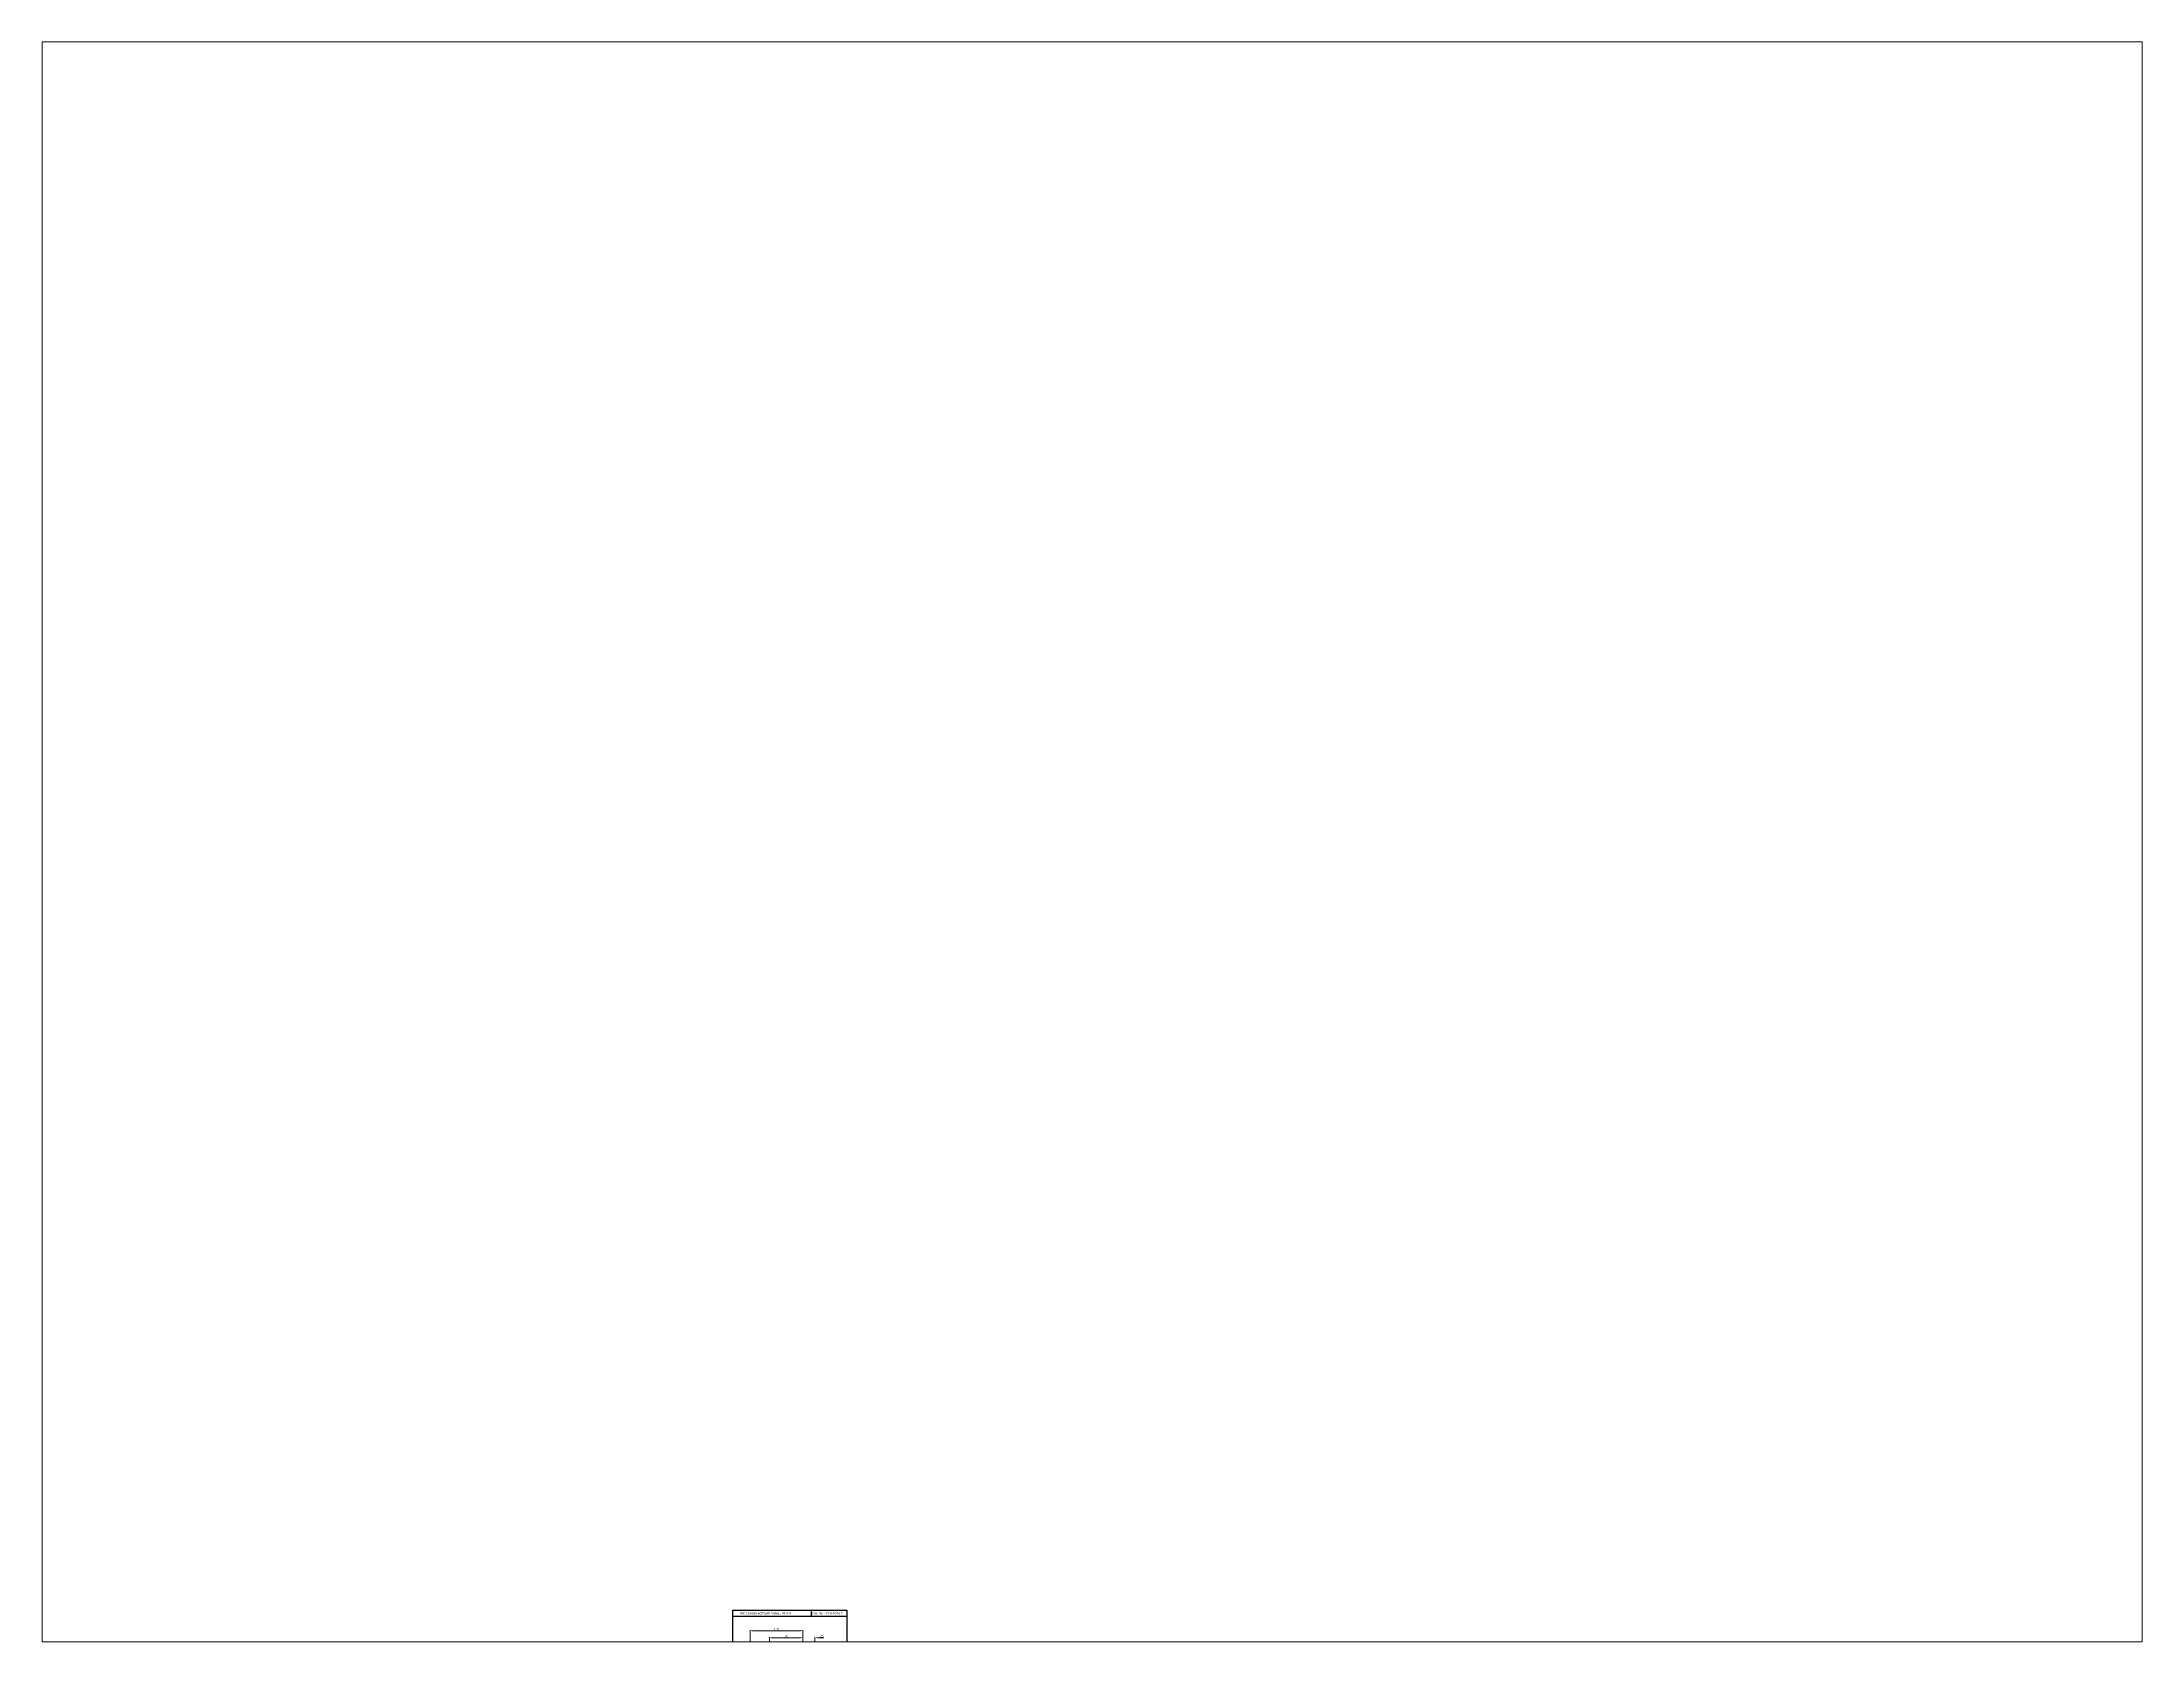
# Paper-space layout 'Layout1' of a CAD drawing. Header units: inches. Extents: x 1.05 to 9.45, y 0.8 to 7.2.
# The model-space entities are those that its viewports show. They can reach past a viewport. Long polylines and large blocks are cut down to what shows.
import ezdxf

# ---------------------------------------------------------------- set-up
doc = ezdxf.new("R2010")
doc.units = ezdxf.units.IN
doc.header["$MEASUREMENT"] = 0
doc.styles.get("Standard").update_dxf_attribs({"font": 'SEGOEUI.TTF'})
doc.dimstyles.get("Standard").update_dxf_attribs({"dimtxt": 3, "dimasz": 3, "dimexe": 1, "dimexo": 2, "dimgap": 0.8, "dimtad": 1, "dimdec": 8, "dimdsep": 46, "dimtxsty": 'Standard', "dimcen": 0, "dimadec": 0, "dimazin": 2, "dimtfac": 1, "dimtdec": 8, "dimtmove": 0, "dimatfit": 1, "dimfxl": 0, "dimtolj": 1, "dimtzin": 0, "dimlwd": 9, "dimlwe": 9, "dimarcsym": 0})

# ---------------------------------------------------------------- blocks, each defined once
blk = doc.blocks.new('*D2')
at = {"color": 0, "lineweight": 9, "transparency": 16777216}
for p, q in [((7004.8, 919.5), (6999.8, 919.5)), ((7009.8, 884.2), (7009.8, 920.5)), ((7034.8, 884.2), (7034.8, 920.5)), ((7039.8, 919.5), (7053.3, 919.5))]:
    blk.add_line(p, q, dxfattribs=at)
at = {"color": 0, "transparency": 16777216}
for points in [[(7004.8, 920.3), (7004.8, 918.7), (7009.8, 919.5)], [(7039.8, 920.3), (7039.8, 918.7), (7034.8, 919.5)]]:
    blk.add_solid(points, dxfattribs=at)
at = {"layer": 'Defpoints', "color": 0, "transparency": 16777216}
for p in [(7034.8, 919.5), (7009.8, 880.2), (7034.8, 880.2)]:
    blk.add_point(p, dxfattribs=at)
at = {"color": 0, "transparency": 16777216, "insert": (7049.1, 922.9), "char_height": 5, "attachment_point": 5}
blk.add_mtext('\\A1;25', dxfattribs=at)
blk = doc.blocks.new('*D3')
at = {"color": 0, "lineweight": 9, "transparency": 16777216}
for p, q in [((6921.8, 901.7), (6916.8, 901.7)), ((6926.8, 897), (6926.8, 902.7)), ((6952.8, 897), (6952.8, 902.7)), ((6957.8, 901.7), (6986.7, 901.7))]:
    blk.add_line(p, q, dxfattribs=at)
at = {"color": 0, "transparency": 16777216}
for points in [[(6921.8, 902.6), (6921.8, 900.9), (6926.8, 901.7)], [(6957.8, 902.6), (6957.8, 900.9), (6952.8, 901.7)]]:
    blk.add_solid(points, dxfattribs=at)
at = {"layer": 'Defpoints', "color": 0, "transparency": 16777216}
for p in [(6926.8, 893), (6952.8, 901.7), (6952.8, 893)]:
    blk.add_point(p, dxfattribs=at)
at = {"color": 0, "transparency": 16777216, "insert": (6974.7, 906.1), "char_height": 5, "attachment_point": 5}
blk.add_mtext('\\A1;{\\H0.7x;\\S3#4;}" BSP', dxfattribs=at)
blk = doc.blocks.new('*D5')
at = {"color": 0, "lineweight": 9, "transparency": 16777216}
for p, q in [((6899.8, 880.6), (6899.8, 935.1)), ((7004.8, 934.1), (6904.8, 934.1)), ((7009.8, 884.2), (7009.8, 935.1))]:
    blk.add_line(p, q, dxfattribs=at)
at = {"color": 0, "transparency": 16777216}
for points in [[(6904.8, 935), (6904.8, 933.3), (6899.8, 934.1)], [(7004.8, 935), (7004.8, 933.3), (7009.8, 934.1)]]:
    blk.add_solid(points, dxfattribs=at)
at = {"layer": 'Defpoints', "color": 0, "transparency": 16777216}
for p in [(6899.8, 934.1), (6899.8, 876.6), (7009.8, 880.2)]:
    blk.add_point(p, dxfattribs=at)
at = {"color": 0, "transparency": 16777216, "insert": (6954.8, 937.5), "char_height": 5, "attachment_point": 5}
blk.add_mtext('\\A1;110', dxfattribs=at)
blk = doc.blocks.new('*D6')
at = {"color": 0, "lineweight": 9, "transparency": 16777216}
for p, q in [((6939.8, 905.7), (6939.8, 920.5)), ((6944.8, 919.5), (7004.8, 919.5)), ((7009.8, 884.2), (7009.8, 920.5))]:
    blk.add_line(p, q, dxfattribs=at)
at = {"color": 0, "transparency": 16777216}
for points in [[(6944.8, 920.3), (6944.8, 918.7), (6939.8, 919.5)], [(7004.8, 920.3), (7004.8, 918.7), (7009.8, 919.5)]]:
    blk.add_solid(points, dxfattribs=at)
at = {"layer": 'Defpoints', "color": 0, "transparency": 16777216}
for p in [(7009.8, 919.5), (6939.8, 901.7), (7009.8, 880.2)]:
    blk.add_point(p, dxfattribs=at)
at = {"color": 0, "transparency": 16777216, "insert": (6974.8, 922.9), "char_height": 5, "attachment_point": 5}
blk.add_mtext('\\A1;70', dxfattribs=at)

msp = doc.modelspace()

# ---------------------------------------------------------------- linework, layer by layer
for p, q in [((7101.23974859, 963.8317166), (6863.98675094, 963.8317166)), ((7026.6636051, 976.8317166), (7026.6636051, 963.8317166)), ((6922.32474109, 891.4956061), (6957.32474109, 891.4956061))]:
    msp.add_line(p, q)
at = {"lineweight": 25, "ltscale": 0.1}
for p, q in [((6923.82474109, 892.9956061), (6922.32474109, 891.4956061)), ((6922.32474109, 891.4956061), (6922.32474109, 880.44578071)), ((6955.82474109, 892.9956061), (6923.82474109, 892.9956061)), ((6955.82474109, 892.9956061), (6957.32474109, 891.4956061)), ((6957.32474109, 880.1956061), (6957.32474109, 891.4956061))]:
    msp.add_line(p, q, dxfattribs=at)
msp.add_lwpolyline([(6863.98675094, 641.28819135), (6863.98675094, 976.8317166), (7101.23974859, 976.8317166), (7101.23974859, 641.28819135)], close=True)

# ---------------------------------------------------------------- texts
for s, p in [('WC Concealed Flush Valve , 20mm', (6878.75925421, 967.8317166)), ('Cat. No. - FLV-1075 C', (7028.42263371, 967.8317166))]:
    msp.add_text(s, height=5).set_placement(p)

# ---------------------------------------------------------------- dimensions: what is measured, and where the dimension line sits
for base, p1, p2, picture, middle in [((6899.8247410885, 934.1190621426), (7009.8247410885, 880.1956060997), (6899.8247410885, 876.6495961568), '*D5', (6954.8247410885, 937.5166911524)), ((7009.8247410885, 919.4868969537), (6939.8247410885, 901.7386562648), (7009.8247410885, 880.1956060997), '*D6', (6974.8247410885, 922.870578962))]:
    dim = msp.add_linear_dim(base=base, p1=p1, p2=p2, dimstyle='Standard', override={"dimtxt": 5, "dimasz": 5, "dimexo": 4, "dimtofl": 0})
    dim.commit()
    dim.dimension.update_dxf_attribs({"geometry": picture, "text_midpoint": middle})
dim = msp.add_linear_dim(base=(7034.8247410885, 919.4868969537), p1=(7009.8247410885, 880.1956060997), p2=(7034.8247410885, 880.1956060997), dimstyle='Standard', override={"dimtxt": 5, "dimasz": 5, "dimexo": 4, "dimtofl": 0})
dim.commit()
dim.dimension.update_dxf_attribs({"geometry": '*D2', "text_midpoint": (7049.0696504329, 919.4868969537), "dimtype": 160})
dim = msp.add_linear_dim(base=(6952.82474109, 901.73865626), p1=(6926.82474109, 892.9956061), p2=(6952.82474109, 892.9956061), text='{\\H0.7x;\\S3#4;}" BSP', dimstyle='Standard', override={"dimtxt": 5, "dimasz": 5, "dimexo": 4, "dimtofl": 0})
dim.commit()
dim.dimension.update_dxf_attribs({"geometry": '*D3', "text_midpoint": (6974.74520831, 901.73865626), "dimtype": 160})

psp = doc.layouts.get("Layout1")

# ---------------------------------------------------------------- viewports
at = {"layer": '0', "view_target_point": (7612.09771896, 2567.07834535)}
psp.add_viewport(center=(5.25, 4), size=(8.4, 6.4), view_center_point=(-0.02674144, 10.39015983), view_height=3333.886990991, dxfattribs=at)

doc.saveas('drawing.dxf')
